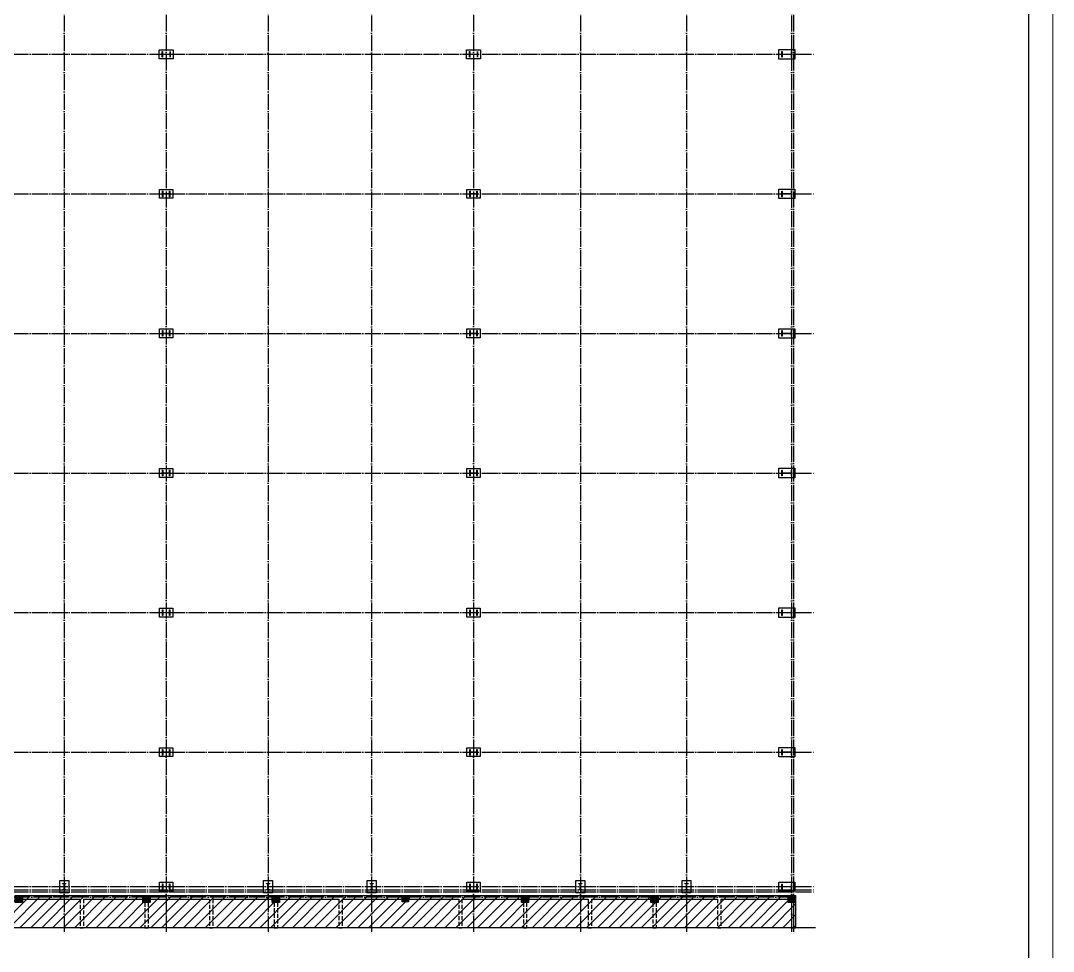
# Model space of a CAD drawing. Extents: x 447413 to 2975780, y -1432727 to 1301644.
# Drawn here: x 2679547 to 2743378, y 293757 to 351298 of the extents above; entities that cross this region are included whole.
import ezdxf

# ---------------------------------------------------------------- set-up
doc = ezdxf.new("R2010")
doc.units = 0
doc.header["$LTSCALE"] = 1000
doc.header["$MEASUREMENT"] = 0
doc.linetypes.add('DASH', pattern=[0.35, 0.25, -0.1])
doc.linetypes.add('DOTE', pattern=[2.42, 2, -0.2, 0.02, -0.2])
for name, color, linetype in [('3T_WOOD', 21, 'Continuous'), ('COLUMN', 9, 'Continuous'), ('DIM_SYMB', 3, 'Continuous'), ('DOTE', 1, 'Continuous'), ('PUB_HATCH', 8, 'Continuous'), ('图框', 253, 'Continuous'), ('柱子', 3, 'Continuous'), ('短柱', 106, 'Continuous')]:
    doc.layers.add(name, color=color, linetype=linetype)
doc.layers.add('WALL', color=140, linetype='Continuous', lineweight=25)

# ---------------------------------------------------------------- blocks, each defined once
blk = doc.blocks.new('A$C6B0021A6')
at = {"layer": '图框', "color": 2, "const_width": 40, "elevation": -84000}
blk.add_lwpolyline([(20, 84120), (118920, 84120), (118920, 20), (20, 20)], close=True, dxfattribs=at)
at = {"layer": '图框', "color": 153, "const_width": 58, "elevation": -84000}
blk.add_lwpolyline([(111420, 1020), (2520, 1020), (2520, 83120), (111420, 83120)], close=True, dxfattribs=at)
blk = doc.blocks.new('_FZH')
blk.add_lwpolyline([(-0.5, -0.5), (0.5, -0.5), (0.5, 0.5), (-0.5, 0.5)], close=True)
at = {"layer": 'PUB_HATCH'}
blk.add_solid([(-0.5, -0.5), (0.5, -0.5), (-0.5, 0.5), (0.5, 0.5)], dxfattribs=at)

msp = doc.modelspace()

# ---------------------------------------------------------------- hatches: boundary and pattern name
at = {"layer": 'PUB_HATCH'}
h = msp.add_hatch(dxfattribs=at)
h.set_pattern_fill('ANSI31', color=256, scale=300, style=0)
h.set_pattern_definition([(45, (2395352.1, 363992.3), (-336.7596, 336.7596), [])])
h.paths.add_polyline_path([(2631422.4, 297209.4), (2727442.1, 297209.4), (2727442.1, 295241.1), (2631422.4, 295241.1)])

# ---------------------------------------------------------------- linework, layer by layer
at = {"layer": '3T_WOOD', "linetype": 'DASH'}
for p, q in [((2683222.1, 296979.4, 252000), (2683222.1, 295214.4, 252000)), ((2683422.1, 296979.4, 252000), (2683422.1, 295214.4, 252000)), ((2691222.1, 296979.4, 252000), (2691222.1, 295214.4, 252000)), ((2691422.1, 296979.4, 252000), (2691422.1, 295214.4, 252000)), ((2699222.1, 296979.4, 252000), (2699222.1, 295214.4, 252000)), ((2699422.1, 296979.4, 252000), (2699422.1, 295214.4, 252000)), ((2706622.1, 296979.4, 252000), (2706622.1, 295214.4, 252000)), ((2706822.1, 296979.4, 252000), (2706822.1, 295214.4, 252000)), ((2714622.1, 296979.4, 252000), (2714622.1, 295214.4, 252000)), ((2714822.1, 296979.4, 252000), (2714822.1, 295214.4, 252000)), ((2722622.1, 296979.4, 252000), (2722622.1, 295214.4, 252000)), ((2722822.1, 296979.4, 252000), (2722822.1, 295214.4, 252000)), ((2687222.1, 296769.4, 252000), (2687222.1, 295214.4, 252000)), ((2687422.1, 296769.4, 252000), (2687422.1, 295214.4, 252000)), ((2695222.1, 296769.4, 252000), (2695222.1, 295214.4, 252000)), ((2695422.1, 296769.4, 252000), (2695422.1, 295214.4, 252000)), ((2710622.1, 296769.4, 252000), (2710622.1, 295214.4, 252000)), ((2710822.1, 296769.4, 252000), (2710822.1, 295214.4, 252000)), ((2718622.1, 296769.4, 252000), (2718622.1, 295214.4, 252000)), ((2718822.1, 296769.4, 252000), (2718822.1, 295214.4, 252000)), ((2683222.1, 295214.4, 252000), (2683422.1, 295214.4, 252000)), ((2687222.1, 295214.4, 252000), (2687422.1, 295214.4, 252000)), ((2691222.1, 295214.4, 252000), (2691422.1, 295214.4, 252000)), ((2695222.1, 295214.4, 252000), (2695422.1, 295214.4, 252000)), ((2699222.1, 295214.4, 252000), (2699422.1, 295214.4, 252000)), ((2706622.1, 295214.4, 252000), (2706822.1, 295214.4, 252000)), ((2710622.1, 295214.4, 252000), (2710822.1, 295214.4, 252000)), ((2714622.1, 295214.4, 252000), (2714822.1, 295214.4, 252000)), ((2718622.1, 295214.4, 252000), (2718822.1, 295214.4, 252000)), ((2722622.1, 295214.4, 252000), (2722822.1, 295214.4, 252000))]:
    msp.add_line(p, q, dxfattribs=at)
at = {"layer": 'DIM_SYMB', "elevation": 252000}
msp.add_lwpolyline([(2728668.3, 295214.4), (2678949.1, 295214.4), (2678834.5, 295529.4), (2678723.4, 294899.4), (2678611.6, 295214.4), (2628892.5, 295214.4)], dxfattribs=at)
at = {"layer": 'DOTE', "color": 8, "linetype": 'DOTE', "ltscale": 0.5}
for p, q in [((2688542.4, 415760.2, 252000), (2688542.4, 294772.8, 252000)), ((2707542.4, 415760.2, 252000), (2707542.4, 294772.8, 252000)), ((2727322.1, 415760.2, 252000), (2727322.1, 294772.8, 252000)), ((2628213.2, 340589.4, 252000), (2728631.9, 340589.4, 252000)), ((2628213.2, 331959.4, 252000), (2728631.9, 331959.4, 252000)), ((2628213.2, 323329.4, 252000), (2728631.9, 323329.4, 252000)), ((2628213.2, 314699.4, 252000), (2728631.9, 314699.4, 252000)), ((2628213.2, 306069.4, 252000), (2728631.9, 306069.4, 252000)), ((2628213.2, 297759.4, 252000), (2728631.9, 297759.4, 252000)), ((2628213.2, 297439.4, 252000), (2728631.9, 297439.4, 252000)), ((2727322.1, 297089.5, 252000), (2727322.1, 295241.1, 252000))]:
    msp.add_line(p, q, dxfattribs=at)
at = {"layer": 'DOTE', "linetype": 'DOTE', "ltscale": 0.5}
for p, q in [((2628213.2, 349219, 252000), (2728631.9, 349219, 252000)), ((2628213.2, 297559.4, 252000), (2728631.9, 297559.4, 252000))]:
    msp.add_line(p, q, dxfattribs=at)
at = {"layer": 'DOTE', "color": 8, "linetype": 'DOTE', "ltscale": 0.5, "elevation": 252000}
for points in [[(2682242.1, 415752.7), (2682242.1, 294766.8)], [(2694842.1, 415752.7), (2694842.1, 294766.8)], [(2701242.1, 415752.7), (2701242.1, 294766.8)], [(2714142.1, 415752.7), (2714142.1, 294766.8)], [(2720702.1, 415752.7), (2720702.1, 294766.8)], [(2727322.1, 297099.5), (2628892.5, 297099.5)]]:
    msp.add_lwpolyline(points, dxfattribs=at)
at = {"layer": 'DOTE', "linetype": 'DOTE', "ltscale": 0.5, "elevation": 252000}
msp.add_lwpolyline([(2727202.1, 415752.7), (2727202.1, 294766.8)], dxfattribs=at)
at = {"layer": 'WALL'}
for p, q in [((2679652.1, 297219.4, 252000), (2683322.1, 297219.4, 252000)), ((2679652.1, 296979.4, 252000), (2683222.1, 296979.4, 252000)), ((2683322.1, 297219.4, 252000), (2687097.1, 297219.4, 252000)), ((2683422.1, 296979.4, 252000), (2687097.1, 296979.4, 252000)), ((2687547.1, 297219.4, 252000), (2691322.1, 297219.4, 252000)), ((2687547.1, 296979.4, 252000), (2691222.1, 296979.4, 252000)), ((2691322.1, 297219.4, 252000), (2695097.1, 297219.4, 252000)), ((2691422.1, 296979.4, 252000), (2695097.1, 296979.4, 252000)), ((2695547.1, 297219.4, 252000), (2699322.1, 297219.4, 252000)), ((2695547.1, 296979.4, 252000), (2699222.1, 296979.4, 252000)), ((2699322.1, 297219.4, 252000), (2703122.2, 297219.4, 252000)), ((2699422.1, 296979.4, 252000), (2703122.2, 296979.4, 252000)), ((2703522.2, 297219.4, 252000), (2706722.1, 297219.4, 252000)), ((2703522.2, 296979.4, 252000), (2706622.1, 296979.4, 252000)), ((2706722.1, 297219.4, 252000), (2710497.1, 297219.4, 252000)), ((2706822.1, 296979.4, 252000), (2710497.1, 296979.4, 252000)), ((2710947.1, 297219.4, 252000), (2714722.1, 297219.4, 252000)), ((2710947.1, 296979.4, 252000), (2714622.1, 296979.4, 252000)), ((2714722.1, 297219.4, 252000), (2718497.1, 297219.4, 252000)), ((2714822.1, 296979.4, 252000), (2718497.1, 296979.4, 252000)), ((2718947.1, 297219.4, 252000), (2722722.1, 297219.4, 252000)), ((2718947.1, 296979.4, 252000), (2722622.1, 296979.4, 252000)), ((2722722.1, 297219.4, 252000), (2726992.1, 297219.4, 252000)), ((2722822.1, 296979.4, 252000), (2726992.1, 296979.4, 252000)), ((2727202.1, 296769.4, 252000), (2727202.1, 295214.4, 252000)), ((2727442.1, 296769.4, 252000), (2727442.1, 295214.4, 252000)), ((2727202.1, 295214.4, 252000), (2727442.1, 295214.4, 252000))]:
    msp.add_line(p, q, dxfattribs=at)
at = {"layer": '柱子', "color": 6, "ltscale": 100, "elevation": 252000}
for points in [[(2688306.4, 349223), (2688778.4, 349223), (2688778.4, 349394), (2688792.4, 349394), (2688792.4, 349044), (2688778.4, 349044), (2688778.4, 349215), (2688306.4, 349215), (2688306.4, 349044), (2688292.4, 349044), (2688292.4, 349394), (2688306.4, 349394)], [(2707306.4, 349223), (2707778.4, 349223), (2707778.4, 349394), (2707792.4, 349394), (2707792.4, 349044), (2707778.4, 349044), (2707778.4, 349215), (2707306.4, 349215), (2707306.4, 349044), (2707292.4, 349044), (2707292.4, 349394), (2707306.4, 349394)], [(2726616.1, 349223), (2727188.1, 349223), (2727188.1, 349394), (2727202.1, 349394), (2727202.1, 349044), (2727188.1, 349044), (2727188.1, 349215), (2726616.1, 349215), (2726616.1, 349044), (2726602.1, 349044), (2726602.1, 349394), (2726616.1, 349394)], [(2688331.4, 340593.4), (2688753.4, 340593.4), (2688753.4, 340764.4), (2688767.4, 340764.4), (2688767.4, 340414.4), (2688753.4, 340414.4), (2688753.4, 340585.4), (2688331.4, 340585.4), (2688331.4, 340414.4), (2688317.4, 340414.4), (2688317.4, 340764.4), (2688331.4, 340764.4)], [(2707331.4, 340593.4), (2707753.4, 340593.4), (2707753.4, 340764.4), (2707767.4, 340764.4), (2707767.4, 340414.4), (2707753.4, 340414.4), (2707753.4, 340585.4), (2707331.4, 340585.4), (2707331.4, 340414.4), (2707317.4, 340414.4), (2707317.4, 340764.4), (2707331.4, 340764.4)], [(2726616.1, 340593.4), (2727188.1, 340593.4), (2727188.1, 340764.4), (2727202.1, 340764.4), (2727202.1, 340414.4), (2727188.1, 340414.4), (2727188.1, 340585.4), (2726616.1, 340585.4), (2726616.1, 340414.4), (2726602.1, 340414.4), (2726602.1, 340764.4), (2726616.1, 340764.4)], [(2688331.4, 331963.4), (2688753.4, 331963.4), (2688753.4, 332134.4), (2688767.4, 332134.4), (2688767.4, 331784.4), (2688753.4, 331784.4), (2688753.4, 331955.4), (2688331.4, 331955.4), (2688331.4, 331784.4), (2688317.4, 331784.4), (2688317.4, 332134.4), (2688331.4, 332134.4)], [(2707331.4, 331963.4), (2707753.4, 331963.4), (2707753.4, 332134.4), (2707767.4, 332134.4), (2707767.4, 331784.4), (2707753.4, 331784.4), (2707753.4, 331955.4), (2707331.4, 331955.4), (2707331.4, 331784.4), (2707317.4, 331784.4), (2707317.4, 332134.4), (2707331.4, 332134.4)], [(2726616.1, 331963.4), (2727188.1, 331963.4), (2727188.1, 332134.4), (2727202.1, 332134.4), (2727202.1, 331784.4), (2727188.1, 331784.4), (2727188.1, 331955.4), (2726616.1, 331955.4), (2726616.1, 331784.4), (2726602.1, 331784.4), (2726602.1, 332134.4), (2726616.1, 332134.4)], [(2688331.4, 323333.4), (2688753.4, 323333.4), (2688753.4, 323504.4), (2688767.4, 323504.4), (2688767.4, 323154.4), (2688753.4, 323154.4), (2688753.4, 323325.4), (2688331.4, 323325.4), (2688331.4, 323154.4), (2688317.4, 323154.4), (2688317.4, 323504.4), (2688331.4, 323504.4)], [(2707331.4, 323333.4), (2707753.4, 323333.4), (2707753.4, 323504.4), (2707767.4, 323504.4), (2707767.4, 323154.4), (2707753.4, 323154.4), (2707753.4, 323325.4), (2707331.4, 323325.4), (2707331.4, 323154.4), (2707317.4, 323154.4), (2707317.4, 323504.4), (2707331.4, 323504.4)], [(2726616.1, 323333.4), (2727188.1, 323333.4), (2727188.1, 323504.4), (2727202.1, 323504.4), (2727202.1, 323154.4), (2727188.1, 323154.4), (2727188.1, 323325.4), (2726616.1, 323325.4), (2726616.1, 323154.4), (2726602.1, 323154.4), (2726602.1, 323504.4), (2726616.1, 323504.4)], [(2688331.4, 314703.4), (2688753.4, 314703.4), (2688753.4, 314874.4), (2688767.4, 314874.4), (2688767.4, 314524.4), (2688753.4, 314524.4), (2688753.4, 314695.4), (2688331.4, 314695.4), (2688331.4, 314524.4), (2688317.4, 314524.4), (2688317.4, 314874.4), (2688331.4, 314874.4)], [(2707331.4, 314703.4), (2707753.4, 314703.4), (2707753.4, 314874.4), (2707767.4, 314874.4), (2707767.4, 314524.4), (2707753.4, 314524.4), (2707753.4, 314695.4), (2707331.4, 314695.4), (2707331.4, 314524.4), (2707317.4, 314524.4), (2707317.4, 314874.4), (2707331.4, 314874.4)], [(2726616.1, 314703.4), (2727188.1, 314703.4), (2727188.1, 314874.4), (2727202.1, 314874.4), (2727202.1, 314524.4), (2727188.1, 314524.4), (2727188.1, 314695.4), (2726616.1, 314695.4), (2726616.1, 314524.4), (2726602.1, 314524.4), (2726602.1, 314874.4), (2726616.1, 314874.4)], [(2688331.4, 306073.4), (2688753.4, 306073.4), (2688753.4, 306244.4), (2688767.4, 306244.4), (2688767.4, 305894.4), (2688753.4, 305894.4), (2688753.4, 306065.4), (2688331.4, 306065.4), (2688331.4, 305894.4), (2688317.4, 305894.4), (2688317.4, 306244.4), (2688331.4, 306244.4)], [(2707331.4, 306073.4), (2707753.4, 306073.4), (2707753.4, 306244.4), (2707767.4, 306244.4), (2707767.4, 305894.4), (2707753.4, 305894.4), (2707753.4, 306065.4), (2707331.4, 306065.4), (2707331.4, 305894.4), (2707317.4, 305894.4), (2707317.4, 306244.4), (2707331.4, 306244.4)], [(2726616.1, 306073.4), (2727188.1, 306073.4), (2727188.1, 306244.4), (2727202.1, 306244.4), (2727202.1, 305894.4), (2727188.1, 305894.4), (2727188.1, 306065.4), (2726616.1, 306065.4), (2726616.1, 305894.4), (2726602.1, 305894.4), (2726602.1, 306244.4), (2726616.1, 306244.4)], [(2688331.4, 297763.4), (2688753.4, 297763.4), (2688753.4, 297934.4), (2688767.4, 297934.4), (2688767.4, 297584.4), (2688753.4, 297584.4), (2688753.4, 297755.4), (2688331.4, 297755.4), (2688331.4, 297584.4), (2688317.4, 297584.4), (2688317.4, 297934.4), (2688331.4, 297934.4)], [(2707331.4, 297763.4), (2707753.4, 297763.4), (2707753.4, 297934.4), (2707767.4, 297934.4), (2707767.4, 297584.4), (2707753.4, 297584.4), (2707753.4, 297755.4), (2707331.4, 297755.4), (2707331.4, 297584.4), (2707317.4, 297584.4), (2707317.4, 297934.4), (2707331.4, 297934.4)], [(2726616.1, 297763.4), (2727188.1, 297763.4), (2727188.1, 297909.4), (2727202.1, 297909.4), (2727202.1, 297609.4), (2727188.1, 297609.4), (2727188.1, 297755.4), (2726616.1, 297755.4), (2726616.1, 297609.4), (2726602.1, 297609.4), (2726602.1, 297909.4), (2726616.1, 297909.4)]]:
    msp.add_lwpolyline(points, close=True, dxfattribs=at)
for points in [[(2682142.1, 297938.4), (2682142.1, 297959.4), (2682342.1, 297959.4), (2682342.1, 297938.4), (2682261.6, 297938.4, 0.4142136), (2682248.6, 297925.4), (2682248.6, 297593.4, 0.4142136), (2682261.6, 297580.4), (2682342.1, 297580.4), (2682342.1, 297559.4), (2682142.1, 297559.4), (2682142.1, 297580.4), (2682222.6, 297580.4, 0.4142136), (2682235.6, 297593.4), (2682235.6, 297925.4, 0.4142136), (2682222.6, 297938.4)], [(2694742.1, 297938.4), (2694742.1, 297959.4), (2694942.1, 297959.4), (2694942.1, 297938.4), (2694861.6, 297938.4, 0.4142136), (2694848.6, 297925.4), (2694848.6, 297593.4, 0.4142136), (2694861.6, 297580.4), (2694942.1, 297580.4), (2694942.1, 297559.4), (2694742.1, 297559.4), (2694742.1, 297580.4), (2694822.6, 297580.4, 0.4142136), (2694835.6, 297593.4), (2694835.6, 297925.4, 0.4142136), (2694822.6, 297938.4)], [(2701142.1, 297938.4), (2701142.1, 297959.4), (2701342.1, 297959.4), (2701342.1, 297938.4), (2701261.6, 297938.4, 0.4142136), (2701248.6, 297925.4), (2701248.6, 297593.4, 0.4142136), (2701261.6, 297580.4), (2701342.1, 297580.4), (2701342.1, 297559.4), (2701142.1, 297559.4), (2701142.1, 297580.4), (2701222.6, 297580.4, 0.4142136), (2701235.6, 297593.4), (2701235.6, 297925.4, 0.4142136), (2701222.6, 297938.4)], [(2714042.1, 297938.4), (2714042.1, 297959.4), (2714242.1, 297959.4), (2714242.1, 297938.4), (2714161.6, 297938.4, 0.4142136), (2714148.6, 297925.4), (2714148.6, 297593.4, 0.4142136), (2714161.6, 297580.4), (2714242.1, 297580.4), (2714242.1, 297559.4), (2714042.1, 297559.4), (2714042.1, 297580.4), (2714122.6, 297580.4, 0.4142136), (2714135.6, 297593.4), (2714135.6, 297925.4, 0.4142136), (2714122.6, 297938.4)], [(2720602.1, 297938.4), (2720602.1, 297959.4), (2720802.1, 297959.4), (2720802.1, 297938.4), (2720721.6, 297938.4, 0.4142136), (2720708.6, 297925.4), (2720708.6, 297593.4, 0.4142136), (2720721.6, 297580.4), (2720802.1, 297580.4), (2720802.1, 297559.4), (2720602.1, 297559.4), (2720602.1, 297580.4), (2720682.6, 297580.4, 0.4142136), (2720695.6, 297593.4), (2720695.6, 297925.4, 0.4142136), (2720682.6, 297938.4)]]:
    msp.add_lwpolyline(points, format="xyb", close=True, dxfattribs=at)
at = {"layer": '短柱', "color": 4, "elevation": 252000}
for points in [[(2688977.4, 348944), (2688107.4, 348944), (2688107.4, 349494), (2688977.4, 349494)], [(2707977.4, 348944), (2707107.4, 348944), (2707107.4, 349494), (2707977.4, 349494)], [(2727402.1, 348924), (2726402.1, 348924), (2726402.1, 349514), (2727402.1, 349514)], [(2688952.4, 340314.4), (2688132.4, 340314.4), (2688132.4, 340864.4), (2688952.4, 340864.4)], [(2707952.4, 340314.4), (2707132.4, 340314.4), (2707132.4, 340864.4), (2707952.4, 340864.4)], [(2727402.1, 340294.4), (2726402.1, 340294.4), (2726402.1, 340884.4), (2727402.1, 340884.4)], [(2688952.4, 331684.4), (2688132.4, 331684.4), (2688132.4, 332234.4), (2688952.4, 332234.4)], [(2707952.4, 331684.4), (2707132.4, 331684.4), (2707132.4, 332234.4), (2707952.4, 332234.4)], [(2727402.1, 331664.4), (2726402.1, 331664.4), (2726402.1, 332254.4), (2727402.1, 332254.4)], [(2727402.1, 323034.4), (2726402.1, 323034.4), (2726402.1, 323624.4), (2727402.1, 323624.4)], [(2688952.4, 323054.4), (2688132.4, 323054.4), (2688132.4, 323604.4), (2688952.4, 323604.4)], [(2707952.4, 323054.4), (2707132.4, 323054.4), (2707132.4, 323604.4), (2707952.4, 323604.4)], [(2688952.4, 314424.4), (2688132.4, 314424.4), (2688132.4, 314974.4), (2688952.4, 314974.4)], [(2707952.4, 314424.4), (2707132.4, 314424.4), (2707132.4, 314974.4), (2707952.4, 314974.4)], [(2727402.1, 314404.4), (2726402.1, 314404.4), (2726402.1, 314994.4), (2727402.1, 314994.4)], [(2688952.4, 305794.4), (2688132.4, 305794.4), (2688132.4, 306344.4), (2688952.4, 306344.4)], [(2707952.4, 305794.4), (2707132.4, 305794.4), (2707132.4, 306344.4), (2707952.4, 306344.4)], [(2727402.1, 305774.4), (2726402.1, 305774.4), (2726402.1, 306364.4), (2727402.1, 306364.4)], [(2682517.1, 297374.4), (2681967.1, 297374.4), (2681967.1, 298144.4), (2682517.1, 298144.4)], [(2695117.1, 297374.4), (2694567.1, 297374.4), (2694567.1, 298144.4), (2695117.1, 298144.4)], [(2701517.1, 297374.4), (2700967.1, 297374.4), (2700967.1, 298144.4), (2701517.1, 298144.4)], [(2714417.1, 297374.4), (2713867.1, 297374.4), (2713867.1, 298144.4), (2714417.1, 298144.4)], [(2720977.1, 297374.4), (2720427.1, 297374.4), (2720427.1, 298144.4), (2720977.1, 298144.4)], [(2688952.4, 297484.4), (2688132.4, 297484.4), (2688132.4, 298034.4), (2688952.4, 298034.4)], [(2707952.4, 297484.4), (2707132.4, 297484.4), (2707132.4, 298034.4), (2707952.4, 298034.4)], [(2727392.1, 297479.4), (2726412.1, 297479.4), (2726412.1, 298039.4), (2727392.1, 298039.4)]]:
    msp.add_lwpolyline(points, close=True, dxfattribs=at)

# ---------------------------------------------------------------- block references
at = {"xscale": 1.5, "yscale": 1.5, "zscale": 1.5, "rotation": 270}
msp.add_blockref('A$C6B0021A6', (2617168.3, 428769.5, 252000), dxfattribs=at)
at = {"layer": 'COLUMN'}
for p, xscale, yscale, zscale, rotation in [((2679427.1, 296994.4, 252000), -450, 450, 450, 270), ((2687322.1, 296994.4, 252000), -450, 450, 450, 270), ((2695322.1, 296994.4, 252000), -450, 450, 450, 270), ((2703322.2, 297019.4, 252000), -400, 400, 400, 90), ((2710722.1, 296994.4, 252000), -450, 450, 450, 270), ((2718722.1, 296994.4, 252000), -450, 450, 450, 270), ((2727217.1, 296994.4, 252000), -450, 450, 450, 270)]:
    msp.add_blockref('_FZH', p, dxfattribs=dict(at, xscale=xscale, yscale=yscale, zscale=zscale, rotation=rotation))

doc.saveas('drawing.dxf')
